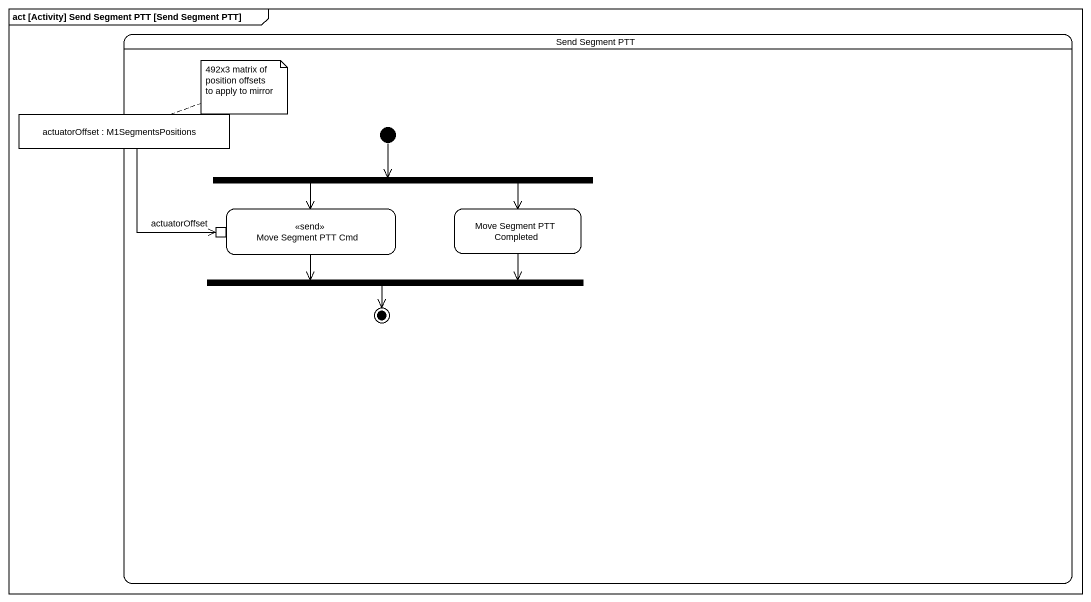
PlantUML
@startuml
mainframe act [Activity] Send Segment PTT [Send Segment PTT]
hide empty description
state "Send Segment PTT" as Send_Segment_PTT {
  state "actuatorOffset : M1SegmentsPositions" as actuatorOffset <<object>>
  state fork1 <<fork>>
  state "Move Segment PTT Cmd" as Move_Segment_PTT_Cmd <<send>> {
    state "actuatorOffset" as actuatorOffset_2 <<inputPin>>
  }
  state "Move Segment PTT Completed" as Move_Segment_PTT_Completed
  state fork2 <<join>>
  [*] --> fork1
  fork2 --> [*]
}
actuatorOffset --> actuatorOffset_2
fork1 -left-> Move_Segment_PTT_Cmd
fork1 -right-> Move_Segment_PTT_Completed
Move_Segment_PTT_Cmd --> fork2
Move_Segment_PTT_Completed -left-> fork2
note right of actuatorOffset : 492x3 matrix of position offsets to apply to mirror
@enduml
